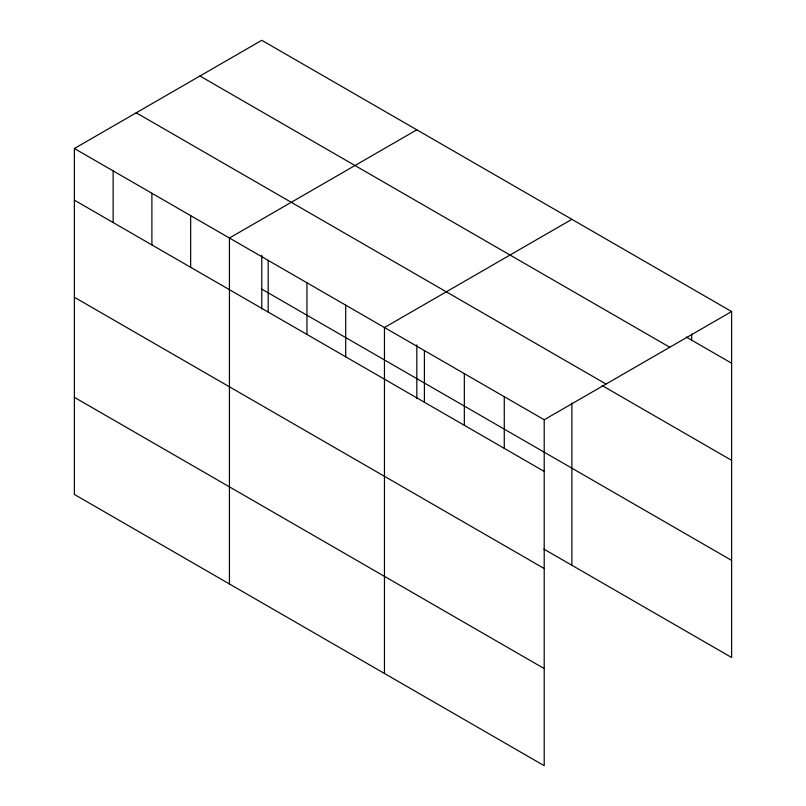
<?xml version="1.0" encoding="UTF-8"?>
<svg xmlns="http://www.w3.org/2000/svg" width="806" height="806" viewBox="0 0 806 806"><rect width="100%" height="100%" fill="white"/><g stroke="black" fill="none" stroke-linecap="round" stroke-linejoin="round"><path stroke-width="1.21" d="M74.384 148.506L544.211 419.755L544.211 765.7L74.384 494.451L74.384 148.506L261.789 40.3L731.616 311.549L731.616 657.495L543.889 549.108M416.833 129.816L229.428 238.012L229.428 583.957M571.877 219.323L384.462 327.528L384.462 673.473M544.211 419.755L731.616 311.549M686.289 337.049L731.616 363.224M199.948 76.006L669.776 347.255M136.224 112.8L606.052 384.049M602.102 385.55L731.616 460.337M261.789 289.132L731.616 560.392M74.384 200.17L544.211 471.419M74.384 297.283L544.211 568.532M74.384 397.338L544.211 668.587M691.689 334.016L691.689 340.162M571.877 403.121L571.877 565.268M504.274 396.703L504.274 448.368M464.337 373.641L464.337 425.306M424.399 350.59L424.399 402.254M416.833 344.877L416.833 398.567M345.703 305.152L345.703 356.816M306.945 282.775L306.945 334.44M268.186 260.388L268.186 312.063M261.789 255.361L261.789 309.051M190.659 215.635L190.659 267.3M151.901 193.259L151.901 244.923M113.142 170.882L113.142 222.547"/></g></svg>
